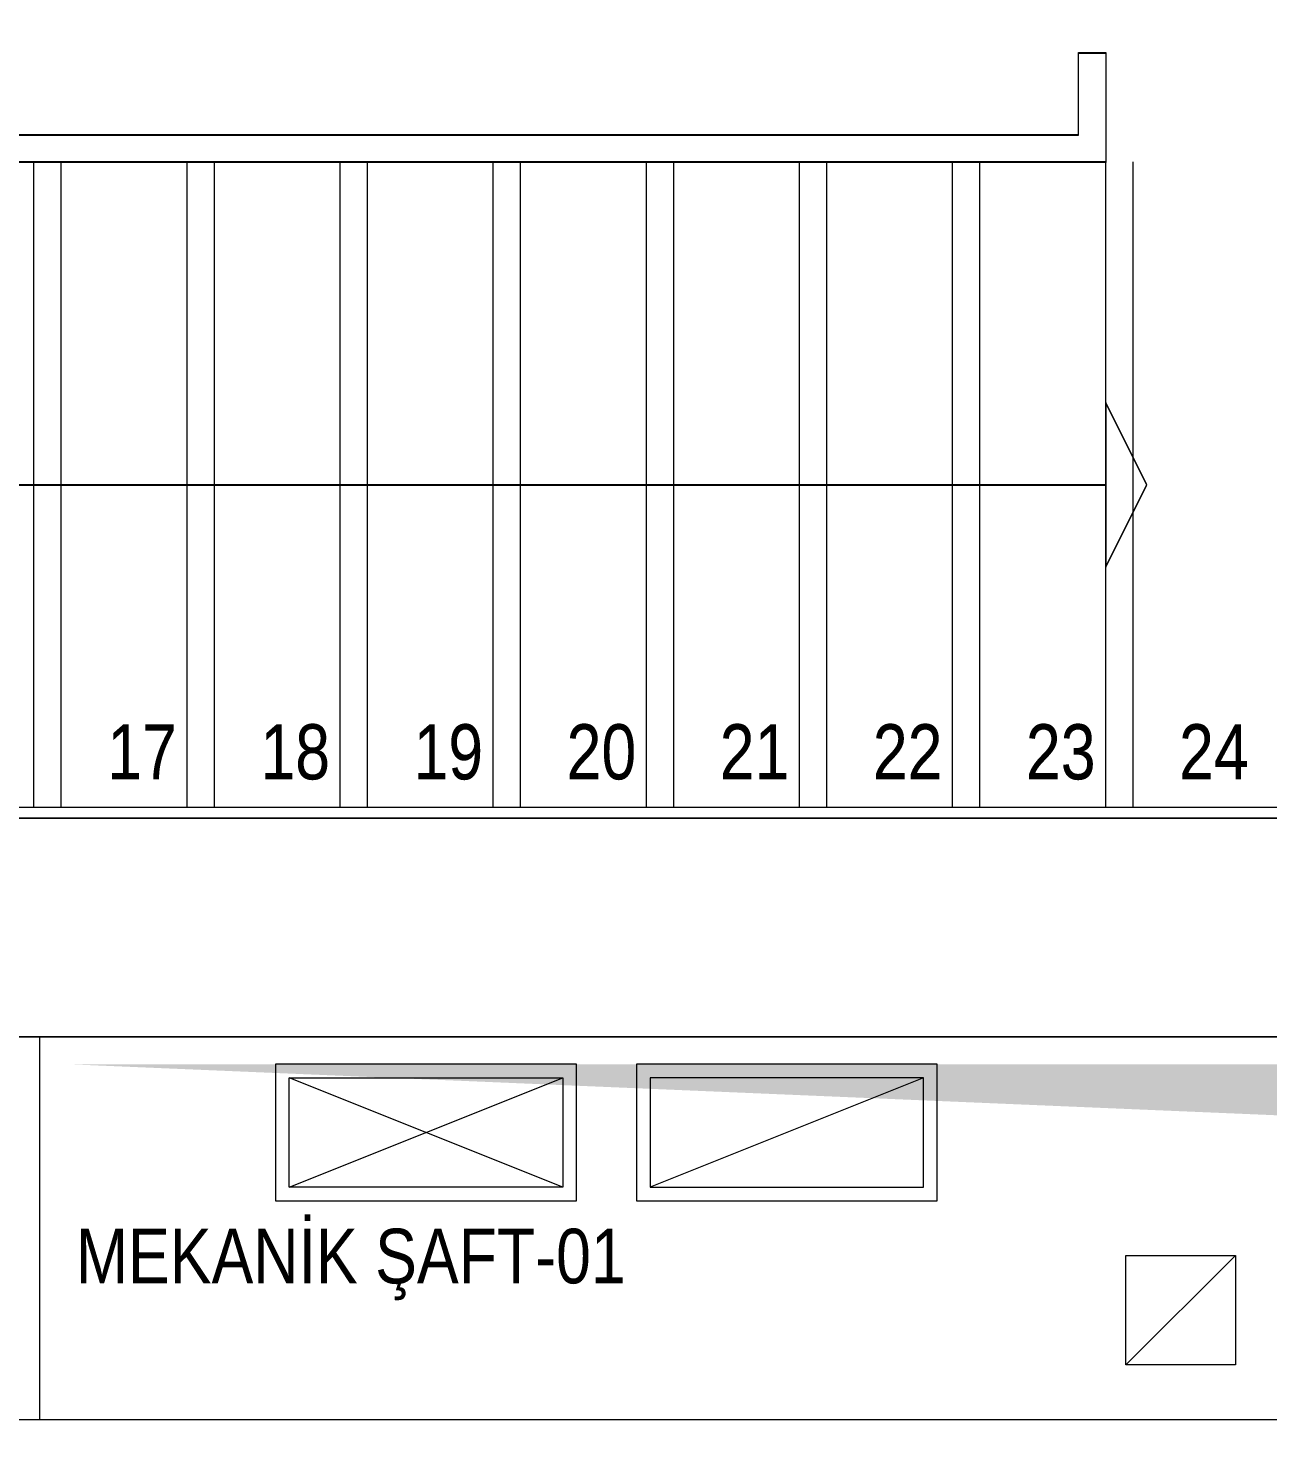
# Model space of a CAD drawing. Extents: x -3709 to 34975, y -230 to 8245.
# Drawn here: x 3053.8 to 3280.5, y 3470.3 to 3727 of the extents above; entities that cross this region are included whole.
import ezdxf
from ezdxf.enums import TextEntityAlignment as Align

# ---------------------------------------------------------------- set-up
doc = ezdxf.new("R2010")
doc.units = 0
doc.linetypes.add('DOT2', pattern=[0.125, 0, -0.125])
doc.layers.get('0').update_dxf_attribs({"color": 9, "lineweight": 9})
for name, color, linetype, lineweight in [('00', 9, 'Continuous', 9), ('01', 9, 'Continuous', 9), ('06D', 9, 'Continuous', 9), ('09D', 9, 'Continuous', 9), ('14', 9, 'Continuous', 9), ('19', 9, 'Continuous', 9), ('19D', 9, 'DOT2', 9), ('21', 9, 'Continuous', 9)]:
    doc.layers.add(name, color=color, linetype=linetype, lineweight=lineweight)
doc.styles.add('MuuM_TEXT-STANDART', font='ARIALN.TTF')

# ---------------------------------------------------------------- blocks, each defined once
blk = doc.blocks.new('0_arrowstairs')
blk.add_lwpolyline([(0, 0), (0, -30), (15, 0), (0, 30)], close=True)
blk = doc.blocks.new('*U105')
blk.add_lwpolyline([(0, 0), (0, 560)])
blk.add_circle((0, 0), 5)
at = {"rotation": 90}
blk.add_blockref('0_arrowstairs', (0, 560), dxfattribs=at)
blk = doc.blocks.new('merdvn')
at = {"layer": '19', "linetype": 'Continuous'}
for points in [[(-7493.38, 20445), (-7574.13, 20445), (-7574.13, 20425), (-7574.13, 20425), (-7299.13, 20425), (-7299.13, 20440), (-7294.13, 20440), (-7294.13, 20420), (-7299.13, 20420), (-7579.13, 20420), (-7579.13, 20420), (-7579.13, 20450), (-7495.72, 20450)], [(-7490.13, 20302), (-7490.13, 20420)], [(-7462.13, 20302), (-7462.13, 20420)], [(-7434.13, 20302), (-7434.13, 20420)], [(-7406.13, 20302), (-7406.13, 20420)], [(-7378.13, 20302), (-7378.13, 20420)], [(-7350.13, 20302), (-7350.13, 20420)], [(-7322.13, 20302), (-7322.13, 20420)], [(-7294.13, 20302), (-7294.13, 20420)]]:
    blk.add_lwpolyline(points, dxfattribs=at)
at = {"layer": '19D'}
for points in [[(-7485.13, 20302), (-7485.13, 20420)], [(-7457.13, 20302), (-7457.13, 20420)], [(-7429.13, 20302), (-7429.13, 20420)], [(-7401.13, 20302), (-7401.13, 20420)], [(-7373.13, 20302), (-7373.13, 20420)], [(-7345.13, 20302), (-7345.13, 20420)], [(-7317.13, 20302), (-7317.13, 20420)], [(-7289.13, 20302), (-7289.13, 20420)]]:
    blk.add_lwpolyline(points, dxfattribs=at)
at = {"layer": '19', "xscale": 0.5, "yscale": 0.5, "zscale": 0.5, "rotation": 270}
blk.add_blockref('*U105', (-7574.13, 20361), dxfattribs=at)
at = {"layer": '21', "style": 'MuuM_TEXT-STANDART'}
for s, p in [('17', (-7463.98, 20317.17)), ('18', (-7435.98, 20317.17)), ('19', (-7407.98, 20317.17)), ('20', (-7379.98, 20317.17)), ('21', (-7351.98, 20317.17)), ('22', (-7323.98, 20317.17)), ('23', (-7295.98, 20317.17)), ('24', (-7267.98, 20317.17))]:
    blk.add_text(s, height=10, dxfattribs=at).set_placement(p, align=Align.TOP_RIGHT)

msp = doc.modelspace()

# ---------------------------------------------------------------- linework, layer by layer
at = {"layer": '00'}
msp.add_lwpolyline([(2800.84, 3405), (2800.84, 3542.5), (2820.84, 3542.5), (2820.84, 3472.5), (3030.84, 3472.5), (3030.84, 3542.5), (3050.84, 3542.5), (3050.84, 3472.5), (3435.84, 3472.5), (3435.84, 3542.5), (3400.84, 3542.5), (3400.84, 3557.5), (3402.84, 3557.5), (3402.84, 3557.5), (3402.84, 3557.5), (3402.84, 3557.5), (3475.84, 3557.5), (3475.84, 3542.5)], dxfattribs=at)
at = {"layer": '01'}
for points in [[(2800.84, 3542.5), (2800.84, 3892.5), (3400.84, 3892.5), (3400.84, 3852.5), (2850.84, 3852.5), (2850.84, 3582.5), (3400.84, 3582.5), (3400.84, 3542.5)], [(3400.84, 3892.5), (2800.84, 3892.5), (2800.84, 3542.5), (3400.84, 3542.5), (3400.84, 3582.5), (2850.84, 3582.5), (2850.84, 3852.5), (3400.84, 3852.5)]]:
    msp.add_lwpolyline(points, close=True, dxfattribs=at)
at = {"layer": '06D'}
for points in [[(3055.84, 3472.5), (3435.84, 3472.5), (3435.84, 3542.5), (3055.84, 3542.5)], [(3099.03, 3512.5), (3154.03, 3512.5), (3154.03, 3537.5), (3099.03, 3537.5)], [(3151.53, 3515), (3101.53, 3515), (3101.53, 3535), (3151.53, 3535)], [(3165.03, 3512.5), (3220.03, 3512.5), (3220.03, 3537.5), (3165.03, 3537.5)], [(3217.53, 3535), (3167.53, 3535), (3167.53, 3515), (3217.53, 3515)], [(3274.53, 3482.5), (3254.53, 3482.5), (3254.53, 3502.5), (3274.53, 3502.5)]]:
    msp.add_lwpolyline(points, close=True, dxfattribs=at)
for points in [[(3101.53, 3515), (3151.53, 3535)], [(3151.53, 3515), (3101.53, 3535)], [(3217.53, 3535), (3167.53, 3515)], [(3254.53, 3482.5), (3274.53, 3502.5)]]:
    msp.add_lwpolyline(points, dxfattribs=at)
at = {"layer": '09D'}
msp.add_solid([(3430.84, 3479.05), (3430.84, 3537.5), (3415.84, 3522.5), (3060.84, 3537.5)], dxfattribs=at)
at = {"layer": '14'}
msp.add_lwpolyline([(3378.84, 3850.5), (3378.84, 3850.5), (2852.84, 3850.5), (2852.84, 3584.5), (3383.84, 3584.5), (3383.84, 3724.5), (3398.84, 3724.5)], dxfattribs=at)

# ---------------------------------------------------------------- block references
for p in [(10544.96, -16717.5), (10544.96, -16717.6)]:
    msp.add_blockref('merdvn', p)

# ---------------------------------------------------------------- texts
at = {"layer": '21', "style": 'MuuM_TEXT-STANDART'}
msp.add_text('MEKANİK ŞAFT-01', height=10, dxfattribs=at).set_placement((3062.49, 3497.41))

doc.saveas('drawing.dxf')
